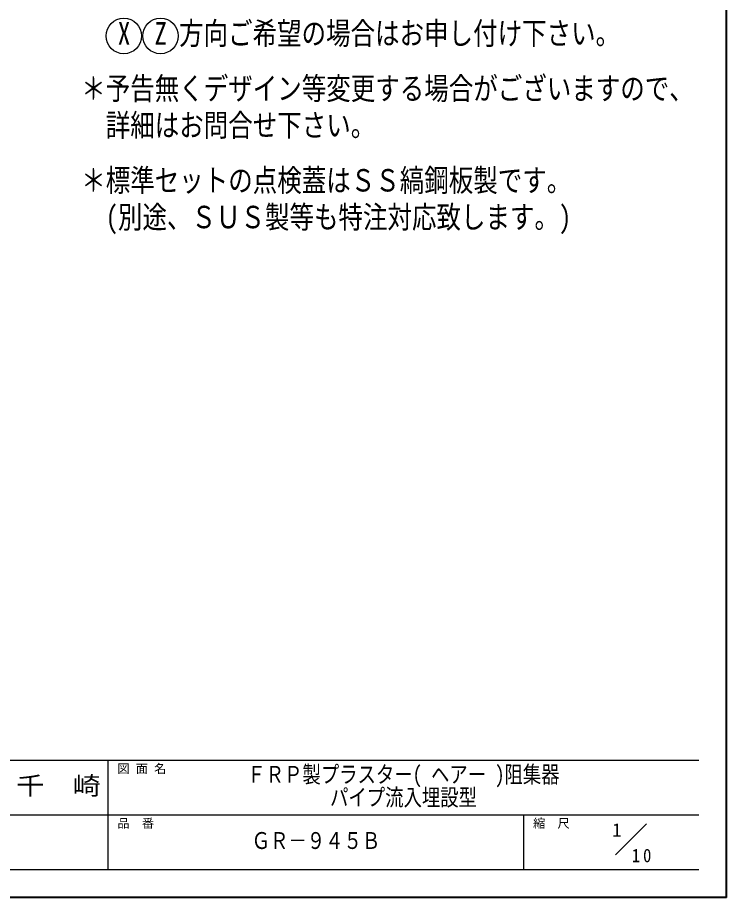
# Model space of a CAD drawing. Units: millimetres at full size, sheet at 1:10; details may follow other scales. Extents: x -2039 to 2011, y -1414 to 1396.
# Drawn here: x 854 to 2011, y -1414 to 22 of the extents above; entities that cross this region are included whole.
import ezdxf
from ezdxf.enums import TextEntityAlignment as Align

# ---------------------------------------------------------------- set-up
doc = ezdxf.new("R2010")
doc.units = ezdxf.units.MM
doc.header["$LTSCALE"] = 10
doc.layers.add('0-0_ﾚｲﾔ1', color=4, linetype='Continuous', lineweight=9)
doc.styles.add('ＭＳ ゴシック', font='')
doc.styles.get('ＭＳ ゴシック').set_extended_font_data('MS Gothic')

msp = doc.modelspace()

# ---------------------------------------------------------------- linework, layer by layer
at = {"layer": '0-0_ﾚｲﾔ1', "color": 1, "lineweight": 40}
for q in [(2011.23, 1395.55), (-2038.77, -1414.45)]:
    msp.add_line((2011.23, -1414.45), q, dxfattribs=at)
at = {"layer": '0-0_ﾚｲﾔ1', "color": 6, "lineweight": 25}
for p, q in [((1966.23, -1190.88), (-13.77, -1190.88)), ((1001.94, -1369.45), (1001.94, -1190.88)), ((1966.23, -1280.16), (734.09, -1280.16)), ((1680.52, -1369.45), (1680.52, -1280.16)), ((1966.23, -1369.45), (-13.77, -1369.45))]:
    msp.add_line(p, q, dxfattribs=at)
at = {"layer": '0-0_ﾚｲﾔ1', "color": 7, "lineweight": 18}
msp.add_line((1830.01, -1344.96), (1880.52, -1294.45), dxfattribs=at)
at = {"layer": '0-0_ﾚｲﾔ1', "color": 5, "lineweight": 25}
for centre in [(1027.4, -7.78), (1087.4, -7.78)]:
    msp.add_circle(centre, 29, dxfattribs=at)

# ---------------------------------------------------------------- texts
at = {"layer": '0-0_ﾚｲﾔ1', "color": 7, "style": 'ＭＳ ゴシック'}
for s, height, width, p in [(' X  Z 方向ご希望の場合はお申し付け下さい。', 36.66, 0.8, (997.9, -32.78)), ('＊予告無くデザイン等変更する場合がございますので、', 36.66, 0.8, (957.9, -122.78)), ('詳細はお問合せ下さい。', 36.66, 0.8, (997.9, -182.78)), ('＊標準セットの点検蓋はＳＳ縞鋼板製です。', 36.66, 0.8, (957.9, -272.78)), ('(別途、ＳＵＳ製等も特注対応致します。)', 36.66, 0.8, (997.9, -332.78)), ('ＦＲＰ製プラスター( ヘアー )阻集器', 27.49, 0.8, (1229.09, -1235.52)), ('千\u3000崎', 29.33, 1.15, (851.94, -1255.52)), ('パイプ流入埋設型', 27.49, 0.8, (1364.09, -1273.02)), ('ＧＲ－９４５Ｂ', 27.49, 0.8, (1236.23, -1343.56))]:
    msp.add_text(s, height=height, dxfattribs=dict(at, width=width)).set_placement(p, align=Align.BOTTOM_LEFT)
for s, height, p in [('図 面 名', 14.66, (1016.94, -1215.88)), ('品\u3000番', 14.66, (1016.94, -1305.16)), ('縮\u3000尺', 14.66, (1695.52, -1305.16)), ('1', 21.99, (1824.93, -1321.97))]:
    msp.add_text(s, height=height, dxfattribs=at).set_placement(p, align=Align.BOTTOM_LEFT)
at = {"layer": '0-0_ﾚｲﾔ1', "color": 7, "insert": (1856.9, -1357.35), "char_height": 21.99, "attachment_point": 7, "style": 'ＭＳ ゴシック'}
msp.add_mtext('\\T1.36;\\W0.9;10', dxfattribs=at)

doc.saveas('drawing.dxf')
